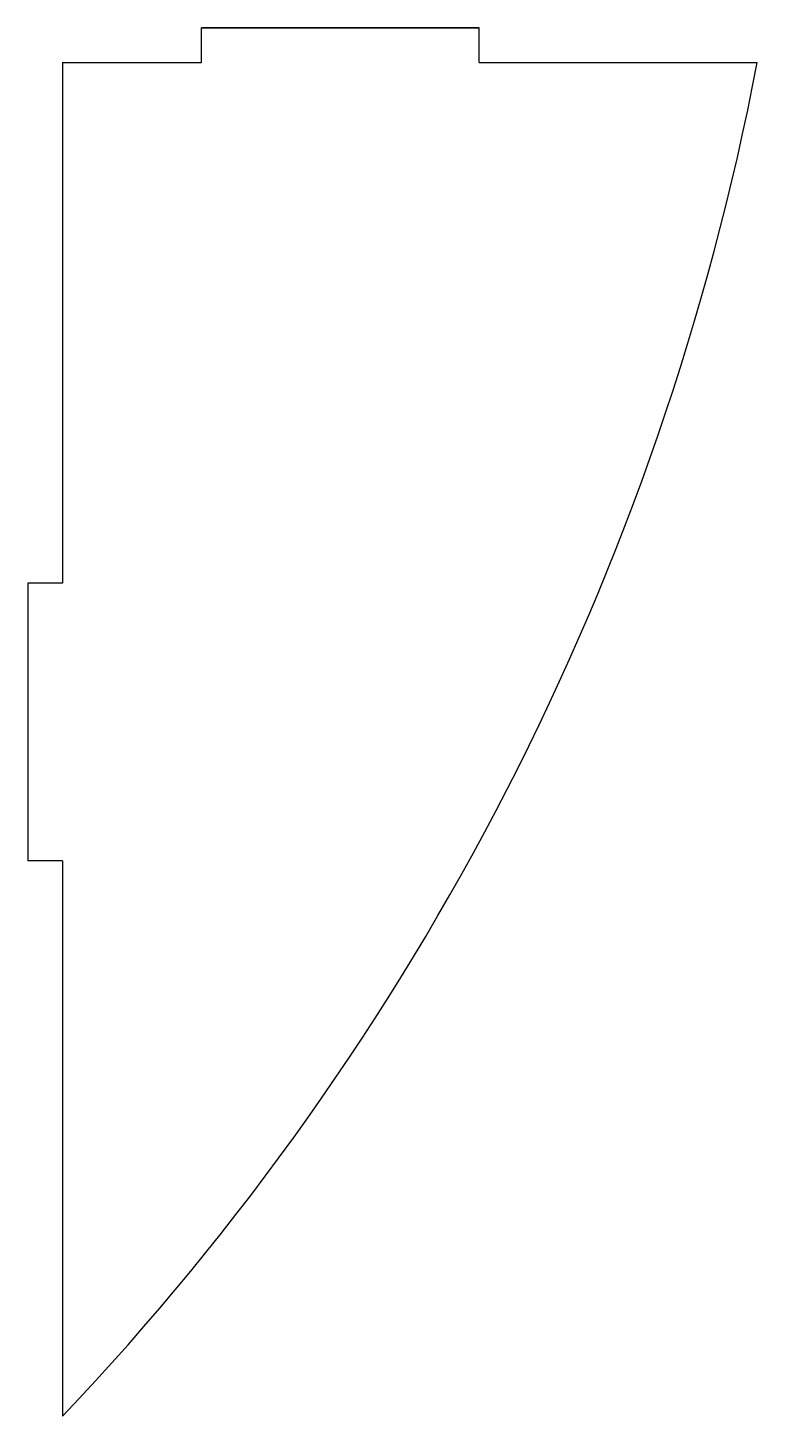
# Model space of a CAD drawing. Extents: x -1.5 to 1.13, y -2.5 to 2.5.
import ezdxf

# ---------------------------------------------------------------- set-up
doc = ezdxf.new("R2010")
doc.units = 0
doc.header["$MEASUREMENT"] = 0
doc.layers.add('VISIBLE', color=7, linetype='CONTINUOUS')

msp = doc.modelspace()

# ---------------------------------------------------------------- linework, layer by layer
at = {"layer": 'VISIBLE'}
for p, q in [((-0.875, 2.375), (-0.875, 2.5)), ((-0.875, 2.5), (0.125, 2.5)), ((0.125, 2.5), (-0.875, 2.5)), ((0.125, 2.3749), (0.125, 2.5)), ((-1.375, 2.375), (-0.875, 2.375)), ((-1.375, 2.375), (-1.375, 0.5)), ((0.125, 2.3749), (1.1251, 2.3749)), ((-1.375, 0.5), (-1.5, 0.5)), ((-1.5, 0.5), (-1.5, -0.5)), ((-1.5, 0.5), (-1.5, -0.5)), ((-1.375, -0.5), (-1.5, -0.5)), ((-1.375, -0.5), (-1.375, -2.375)), ((-1.375, -2.375), (-1.375, -2.5))]:
    msp.add_line(p, q, dxfattribs=at)
msp.add_arc((-8.4363, 4.1999), 9.734, 316.50458, 349.19373, dxfattribs=at)

doc.saveas('drawing.dxf')
